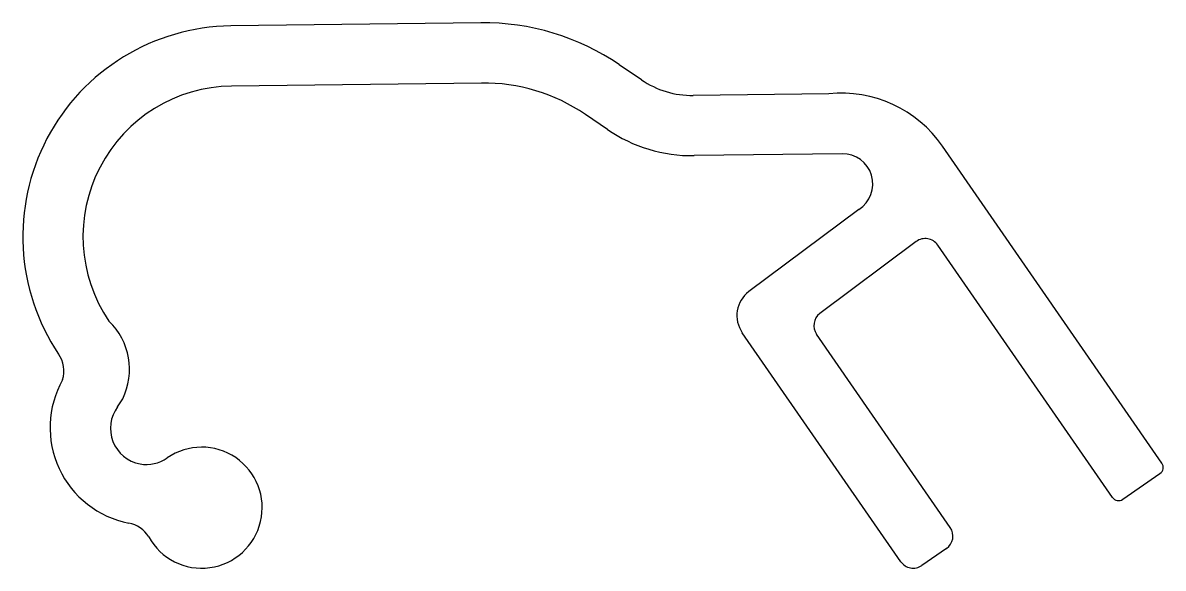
# Model space of a CAD drawing. Extents: x 1.5 to 39.5, y 1.6 to 19.7.
import ezdxf

# ---------------------------------------------------------------- set-up
doc = ezdxf.new("R2010")
doc.units = 0
doc.layers.add('LAYER_01', color=18, linetype='CONTINUOUS')

msp = doc.modelspace()

# ---------------------------------------------------------------- linework, layer by layer
at = {"layer": 'LAYER_01'}
for p, q in [((16.772, 19.694), (8.462, 19.591)), ((22.114, 17.802), (21.378, 18.304)), ((16.797, 17.694), (8.487, 17.591)), ((28.343, 17.337), (23.841, 17.281)), ((20.987, 16.15), (20.251, 16.652)), ((39.418, 5.064), (32.124, 15.594)), ((28.789, 15.342), (23.866, 15.281)), ((29.341, 13.494), (25.692, 10.768)), ((31.255, 12.427), (28.048, 10.032)), ((37.774, 3.925), (31.965, 12.311)), ((30.739, 1.789), (25.468, 9.397)), ((32.383, 2.928), (27.936, 9.346)), ((4.699, 6.936), (4.87, 7.202)), ((38.122, 3.862), (39.355, 4.716)), ((32.256, 2.232), (31.434, 1.662))]:
    msp.add_line(p, q, dxfattribs=at)
for centre, radius, start, end in [((8.549, 12.591), 7, 90.71, 213.8707), ((16.871, 11.695), 8, 55.7105, 90.7105), ((8.549, 12.591), 5, 90.7099, 214.1918), ((16.871, 11.695), 6, 55.7105, 90.7105), ((23.804, 20.28), 2.999, 235.7048, 270.7157), ((28.77, 13.29), 4.069, 34.4867, 96.0138), ((23.804, 20.28), 4.999, 235.7061, 270.7144), ((28.806, 14.341), 1.002, 302.3193, 90.9489), ((31.554, 12.027), 0.5, 34.7105, 126.7627), ((26.29, 9.967), 1, 126.7627, 214.7105), ((28.347, 9.631), 0.5, 126.7627, 214.7105), ((2.881, 8.179), 2.216, 333.8201, 46.2905), ((1.897, 8.116), 1.018, 343.6553, 34.3536), ((5.68, 6.242), 3.225, 150.5176, 259.2316), ((5.663, 6.221), 1.2, 143.4607, 259.621), ((7.496, 3.584), 2.011, 208.7943, 124.7251), ((5.662, 6.222), 1.202, 259.6695, 304.9087), ((39.213, 4.922), 0.25, 304.7105, 34.7105), ((37.98, 4.068), 0.25, 214.7105, 304.7105), ((4.885, 2.101), 0.992, 31.2282, 78.8001), ((31.972, 2.643), 0.5, 304.7105, 34.7105), ((31.15, 2.074), 0.5, 214.7105, 304.7105)]:
    msp.add_arc(centre, radius, start, end, dxfattribs=at)

doc.saveas('drawing.dxf')
